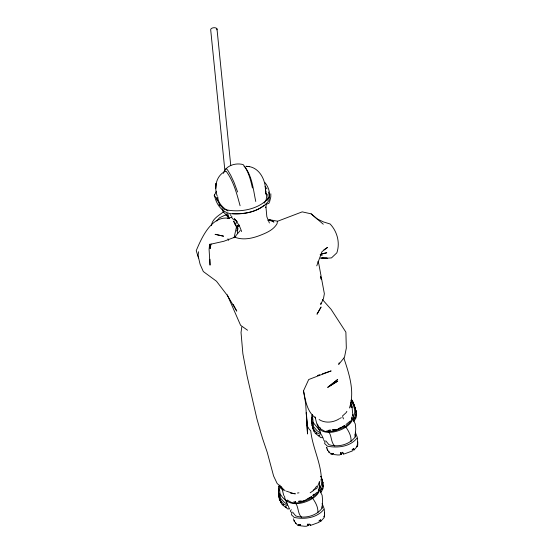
<?xml version="1.0" encoding="UTF-8"?>
<svg xmlns="http://www.w3.org/2000/svg" width="554" height="554" viewBox="0 0 554 554"><rect width="100%" height="100%" fill="white"/><g stroke="black" fill="none" stroke-linecap="round" stroke-linejoin="round"><path stroke-width="0.83" d="M278.891 493.385L278.932 494.452M312.047 422.1L312.089 423.173M270.83 193.789L270.809 196.912L269.68 201.531L268.822 203.394L266.973 203.983M308.017 524.056C308.82 527.789 302.609 525.739 300.67 525.864L300.109 524.79L298.585 524.714M341.174 452.77C341.977 456.503 335.772 454.453 333.827 454.578L333.266 453.504L331.742 453.428M320.849 492.326L320.918 490.719L319.644 490.096C316.957 500.11 295.047 508.198 286.785 500.74L286.224 500.698L287.457 504.292M354.013 421.04L354.075 419.433L352.801 418.81C350.114 428.824 328.21 436.919 319.942 429.454L319.381 429.419L320.614 433.006M278.593 489.501C277.852 493.877 279.798 504.992 288.149 505.608M311.75 418.215C311.009 422.591 312.955 433.706 321.306 434.329M323.938 516.716L324.492 516.744L324.609 514.666L324.277 509.659M357.101 445.43L357.655 445.464L357.766 443.38L357.441 438.373M292.574 512.055L295.739 515.947C304.852 518.89 316.258 516.044 322.068 508.24L322.594 500.075L322.116 495.193L320.731 492.568L322.096 490.553L321.853 489.293L322.366 488.212L322.608 489.639L323.266 487.672L323.024 486.149M325.738 440.776L328.896 444.661C338.009 447.604 349.415 444.765 355.225 436.954L355.751 428.789L355.273 423.914L353.888 421.282L355.259 419.267L355.01 418.007L355.523 416.927L355.765 418.36L356.423 416.386L356.18 414.863M266.37 203.879L265.761 207.681M320.918 303.01L320.766 304.458L323.467 298.641L324.36 293.738L318.834 263.995L317.858 261.661M279.881 500.075L279.555 498.849L279.708 500.262L279.278 499.175L278.551 489.127L278.655 487.167L279.507 485.574M312.068 422.82L311.777 417.709L312.186 419.156M198.533 251.731L198.09 255.657L200.049 264.126L203.304 271.529L216.482 281.231L227.292 295.372L236.766 311.119L233.165 304.354M351.631 417.065C352.559 421.594 348.099 424.08 345.315 426.649C338.944 429.509 331.915 432.826 324.762 431.282L320.302 428.699L319.63 427.252M267.672 200.299L268.122 196.871L267.624 194.475M319.686 485.048L318.522 490.761M352.614 415.472L352.85 413.762L353.265 418.228M241.793 326.964L241.032 332.483L242.874 353.764L247.126 376.187L256.931 418.928L262.464 438.214L267.25 452.396L273.6 476.018L277.145 483.476L285.268 490.899M310.171 524.7L310.164 525.296L311.611 525.04L319.236 522.242L319 520.795L320.489 519.818M343.335 453.414L343.321 454.01L344.775 453.754L352.399 450.963L352.164 449.516L353.646 448.532M211.448 225.623C212.057 218.858 219.052 215.395 223.83 211.573M278.745 490.872L278.863 489.861M311.902 419.593L311.729 418.969C312.394 420.521 311.099 415.652 312.221 415.112M211.046 243.933L210.146 248.621L210.382 244.286L223.892 241.26L235.81 236.828M235.402 225.831L236.385 221.662M320.634 519.867L320.773 521.307L319.506 520.677M353.791 448.588L353.93 450.028L352.663 449.391M279.064 496.481L279.147 497.263L279.022 495.962L279.154 497.513M312.317 426.227L312.186 424.676L312.865 428.983L312.712 427.57L312.899 428.284M349.463 408.014C354.989 391.581 349.159 373.881 343.84 358.078M234.079 237.818L236.475 226.849L233.649 221.074L235.235 224.786M339.2 362.801L338.681 364.428L344.477 357.351L346.319 348.092L345.883 332.144L331.105 309.354L322.428 299.562M223.359 173.347C225.803 165.452 235.775 162.523 243.151 164.6C248.497 171.207 250.616 179.835 252.423 187.979M216.441 191.296L214.128 195.694L216.095 197.771L220.111 205.292L223.878 209.218C238.795 213.332 259.833 209.62 269.597 196.795C270.033 191.649 268.15 186.366 264.84 182.446M316.756 265.837L321.971 251.689L327.462 247.472L323.868 249.819M319.333 482.112L316.77 488.441L313.135 490.207M312.151 415.195L312.221 415.583M322.428 488.614L321.929 489.688M355.585 417.328L355.086 418.402M346.839 411.338L346.243 412.55L342.414 416.061M279.368 485.782L279.604 485.332M279.299 485.913L278.96 486.731M352.766 417.577C356.921 412.453 353.694 405.466 351.035 400.452M319.983 488.24L321.618 484.452L321.001 479.349M353.854 418.949L356.049 414.281L355.779 410.417L356.367 414.967L356.146 413.852M320.69 490.228L322.892 485.567L322.615 481.703L323.211 486.253L322.989 485.138M287.145 499.985L291.605 502.568C298.751 504.105 305.787 500.795 312.158 497.935C314.353 495.401 318.619 493.829 318.515 489.854L319.859 490.463M231.981 216.704L229.834 217.93L228.276 216.974M316.653 486.142L313.488 490.546L310.171 492.804M236.627 230.976L238.033 229.031L237.389 226.281M239.321 225.305L238.379 226.586L236.932 226.967M264.106 203.089L265.989 200.631L266.682 196.421L266.176 193.263M216.843 221.011L219.419 217.833L224.765 215.271L227.133 215.167M240.207 230.533L234.674 237.147C242.95 240.443 252.028 238.49 260.048 235.388C266.495 232.86 273.434 229.993 277.062 223.698L277.45 221.198L269.32 219.675L267.824 220.36M291.335 509.715L290.282 510.926L291.854 513.094L291.494 514.853L294.236 517.443C304.721 519.569 317.428 517.976 324.222 508.925L322.13 503.489M353.93 450.028L357.247 446.441L357.24 444.751M320.773 521.307L324.083 517.72L324.083 516.037M300.538 524.465L299.236 525.698L297.962 525.552L295.4 522.616M328.591 451.365L331.119 454.266L332.393 454.419L333.314 453.587M312.823 495.269L314.014 494.196M346.001 424.516L350.156 421.102M312.844 495.802L316.999 492.381M352.85 402.107L352.628 401.408M264.016 205.423C255.269 212.237 243.552 214.509 232.666 213.664M339.512 418.63C333.584 422.543 325.253 423.575 319.111 419.544M338.293 428.844L341.105 427.376M342.517 426.67L344.63 425.583M303.474 500.989L304.43 500.47M307.948 498.676L311.466 496.841M304.458 500.587L303.502 501.086L298.703 501.328M305.164 500.227L311.459 496.675M340.191 418.27L341.333 417.688M236.724 226.233L238.989 225.284M239.169 225.201L237.839 225.748L239.252 225.18M277.651 221.226L302.207 211.863L311.168 213.851L317.047 218.872L323.453 221.919L330.122 223.989C337.289 231.551 340.253 242.86 336.853 252.832L331.486 257.901L324.042 258.427L320.281 258.095M317.38 375.508L319.81 374.698M322.241 373.888L331.147 370.917L308.689 379.538L303.537 390.805L305.676 403.748L307.525 433.983L306.618 418.609M353.833 421.296L353.881 420.278M320.676 492.582L320.724 491.564M340.668 453.248L341.181 454.391L340.537 452.867L340.668 453.248L342.843 452.798L343.321 454.01M322.012 253.732L326.763 252.769L320.129 254.494M356.257 415.126L356.25 414.78M323.093 486.412L323.044 485.401M320.787 255.352L322.331 255.103M328.543 430.368L330.191 430.146M328.55 430.389L331.043 430.153M295.13 493.344L293.599 493.545L286.432 491.169M297.429 493.032L298.959 492.825M355.91 410.957L356.09 411.961M322.753 482.236L322.927 483.247M227.791 218.574L229.404 218.421C211.753 214.966 201.788 237.424 196.234 250.65L198.484 257.977M332.663 430.001L336.659 429.8L344.65 425.673L345.315 426.649M298.675 501.211L301.078 501.114M295.386 501.647L294.887 501.654L295.421 501.765L295.76 503.074M322.753 437.653L320.766 437.625L319.866 436.919L319.797 435.922L318.834 435.299L319.014 436.254L317.047 434.717L316.078 432.951L316.244 434.038C314.651 434.288 313.841 428.152 314.125 431.552L312.975 428.505M289.597 508.939L287.609 508.911L286.702 508.205L286.64 507.201L285.677 506.578L285.857 507.54L283.89 506.003L282.921 504.237L283.087 505.324C281.494 505.573 280.677 499.438 280.961 502.831L279.818 499.791M278.953 494.812L279.673 494.833M356.471 446.386L357.247 446.441M321.251 257.894L327.262 258.136L322.317 257.887M246.073 166.248L249.369 166.65L246.717 166.366C258.704 166.525 265.567 179.302 265.477 190.043L265.297 187.342M290.462 493.074L295.324 493.939M225.817 168.79L226.766 169.053L227.895 170.459L230.748 175.341L234.003 182.287L237.597 192.003M237.23 221.517L232.625 218.795L231.44 217.002M244.058 166.262L244.543 166.456C252.299 176.324 253.233 189.613 255.761 201.476M320.586 428.263L319.478 427.771L317.29 424.717M351.672 418.575L353.023 419.177M270.518 220.824L269.32 219.675L273.96 222.05L270.851 220.402M283.606 490.193L280.712 488.344L279.867 485.062M247.562 330.239L240.595 325.302L227.258 294.811M227.95 210.963C223.124 207.819 217.784 203.076 217.757 196.843M269.32 219.675L270.394 220.444M286.924 501.605L282.395 497.201L280.276 494.133M320.814 433.484L316.846 430.465L313.654 426.767L312.352 414.648M287.658 504.77L283.69 501.751L280.49 498.046L279.195 485.934M315.655 417.889C307.02 412.072 305.559 400.521 303.53 391.048M311.168 213.851L323.273 224.211M227.784 216.545L223.075 211.593L222.092 208.906M236.385 220.755L234.342 218.705L236.482 221.205L239.82 226.877L241.648 231.551M265.456 192.834L266.377 193.872M326.992 430.444L328.03 431.656M293.835 501.723L294.873 502.942M318.792 429.392L313.432 422.847M265.006 186.428L267.021 188.928M230.139 214.571L230.983 215.61M334.727 446.012C330.877 442.438 331.832 436.621 329.152 432.432M301.57 517.291C297.72 513.717 298.675 507.907 295.988 503.718M323.446 439.641L325.011 441.815L324.651 443.567L327.4 446.164C337.878 448.283 350.585 446.697 357.385 437.639L355.287 432.21M313.993 430.472L314.513 431.303M280.836 501.758L281.356 502.589M219.01 204.343L219.966 205.735M311.493 496.959L312.158 497.935M352.379 400.937L352.566 401.345M352.69 401.629L351.437 399.732M323.397 438.865L321.597 434.987M307.041 425.735L309.208 429.246L310.732 430.659C312.359 447.203 320.946 462.403 321.382 479.106M351.555 399.503L354.373 405.383L356.049 411.574L355.038 407.377L355.246 408.256M352.441 401.158L352.718 401.622M331.839 453.338L332.393 454.419M298.682 524.617L299.236 525.698M345.904 427.099C348.798 431.379 351.534 436.116 351.007 441.531M312.747 498.385C315.642 502.658 318.377 507.402 317.851 512.817M310.164 525.296L309.679 524.084L307.512 524.534L308.024 525.67M327.005 448.124L326.618 447.272L327.345 449.786L327.559 450.194L327.289 449.287L328.979 452.258L328.55 451.316M295.393 522.602L295.815 523.544L294.132 520.573L294.403 521.48L294.188 521.072L293.502 518.759M321.022 476.218L322.878 482.88L322.206 479.646M321.043 476.419L322.089 479.542M357.593 441.773L357.745 442.404M354.172 405.071L354.699 406.657M227.95 238.816L228.608 240.332M319.741 431.033L318.003 427.002L317.608 424.004M286.577 502.319L284.839 498.281L284.548 496.038M324.353 512.865L324.589 513.69M340.537 452.867L341.167 454.342M269.403 222.992L266.855 216.801L265.934 206.933M352.87 401.975L354.387 405.583M227.556 213.685C230.457 218.685 227.369 219.072 226.565 213.775M342.732 416.809L343.445 418.921M342.843 452.798L342.649 452.223L342.732 452.819M288.44 506.273L289.167 508.454M354.892 407.252L355.287 408.457L355.128 407.751M350.897 402.232L352.095 407.294L352.6 413.049M321.078 476.357L321.23 476.862M320.441 276.356L321.403 279.562L320.447 276.287M312.837 428L313.045 428.789M279.618 499.126L279.742 499.57M240.083 205.735C236.849 193.879 233.677 181.463 226.281 171.415L225.132 171.401C216.219 175.743 213.892 187.183 217.175 195.929M351.444 404.87L352.095 407.294L351.153 407.647L350.37 404.06M268.371 191.975L269.438 196.074L269.002 200.493C260.643 211.78 244.854 214.336 231.641 213.768C222.161 213.061 215.617 203.609 214.46 194.779M328.577 430.486L328.917 431.795M265.567 190.59L265.892 191.843M315.081 416.913L316.909 424.232M281.515 486.571L283.752 495.511M312.02 422.349L312.304 425.978L312.221 425.195M265.664 191.379L266.052 194.509M354.899 434.031L355.225 436.954M321.902 506.778L322.068 508.24M265.463 188.561L265.858 192.46M278.863 493.635L278.911 494.099M216.988 28.919L230.755 165.591M236.821 225.762L237.597 233.497M224.917 170.937L210.707 29.964A3.199 1.724 -5.8 0 1 214.128 27.7A3.199 1.724 -5.8 0 1 216.843 29.819M319.693 485.062L320.108 489.507M307.692 427.833L306.272 412.633L306.473 416.047M319.339 481.454L319.443 484.328M357.607 443.892L357.655 445.464M324.45 515.178L324.492 516.744M217.002 197.508L217.057 200.354M209.689 247.541L209.62 244.189L209.087 249.355L210.035 265.151L209.918 259.279M356.201 414.122L356.215 414.787M215.949 183.568L215.721 188.415L215.949 183.568M321.015 307.124L317.061 314.097L321.015 307.124M337.642 379.511L327.469 387.488L337.739 381.11L328.169 387.087L337.642 379.511M336.631 429.682L332.629 429.883L336.631 429.703M223.477 236.163L215.181 234.328L223.477 236.163M308.003 525.621L307.38 524.146L308.01 525.628M278.842 489.798L278.62 488.988L278.842 489.812"/></g></svg>
